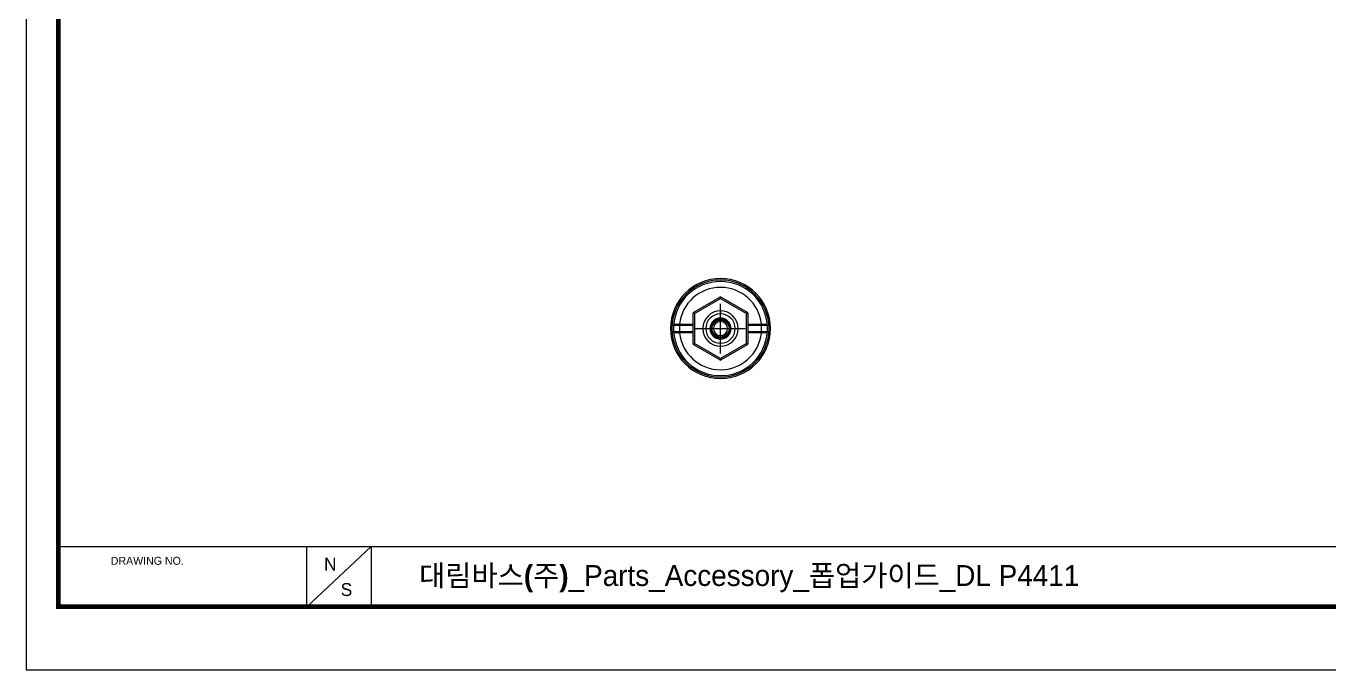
# Model space of a CAD drawing. Extents: x 0 to 684, y 0 to 501.
# Drawn here: x 0 to 443.2, y 0 to 218.8 of the extents above; entities that cross this region are included whole.
import ezdxf

# ---------------------------------------------------------------- set-up
doc = ezdxf.new("R2010")
doc.units = 0
doc.header["$LTSCALE"] = 10
doc.header["$MEASUREMENT"] = 0
doc.layers.get('0').update_dxf_attribs({"linetype": 'CONTINUOUS'})
doc.styles.add('Daelim Dimension', font='')
doc.styles.get('Daelim Dimension').set_extended_font_data('나눔고딕')

msp = doc.modelspace()

# ---------------------------------------------------------------- linework, layer by layer
for p, q in [((227.11, 121.55), (235.96, 126.66)), ((227.36, 121.12), (236.21, 126.23)), ((236.21, 126.23), (235.96, 126.66)), ((236.46, 126.66), (236.21, 126.23)), ((236.21, 126.23), (245.06, 121.12)), ((236.21, 107.57), (236.21, 124.46)), ((236.46, 126.66), (245.31, 121.55)), ((227.36, 121.12), (226.86, 121.12)), ((226.86, 117.01), (226.86, 121.12)), ((227.11, 121.55), (227.36, 121.12)), ((227.36, 121.12), (227.36, 110.9)), ((236.21, 122.01), (236.21, 121.01)), ((245.06, 121.12), (245.31, 121.55)), ((245.56, 121.12), (245.06, 121.12)), ((245.06, 110.9), (245.06, 121.12)), ((245.56, 121.12), (245.56, 117.01)), ((222.24, 117.51), (226.86, 117.51)), ((222.24, 117.51), (222.24, 117.01)), ((226.86, 117.01), (222.24, 117.01)), ((226.86, 115.01), (226.86, 117.01)), ((227.76, 116.01), (244.65, 116.01)), ((233.81, 116.01), (233.31, 116.01)), ((238.61, 116.01), (239.11, 116.01)), ((245.56, 117.51), (250.17, 117.51)), ((250.17, 117.01), (245.56, 117.01)), ((245.56, 117.01), (245.56, 115.01)), ((250.17, 117.01), (250.17, 117.51)), ((222.24, 115.01), (222.24, 114.51)), ((222.24, 115.01), (226.86, 115.01)), ((226.86, 114.51), (222.24, 114.51)), ((226.86, 110.9), (226.86, 115.01)), ((226.86, 110.9), (227.36, 110.9)), ((227.36, 110.9), (227.11, 110.47)), ((236.21, 105.79), (227.36, 110.9)), ((236.21, 110.01), (236.21, 111.01)), ((245.06, 110.9), (236.21, 105.79)), ((245.06, 110.9), (245.3, 110.9)), ((245.31, 110.47), (245.06, 110.9)), ((245.3, 110.9), (245.56, 110.9)), ((245.56, 115.01), (250.17, 115.01)), ((245.56, 115.01), (245.56, 110.9)), ((250.17, 114.51), (245.56, 114.51)), ((250.17, 114.51), (250.17, 115.01)), ((235.96, 105.36), (227.11, 110.47)), ((245.31, 110.47), (236.46, 105.36)), ((235.96, 105.36), (236.21, 105.79)), ((236.21, 105.79), (236.46, 105.36))]:
    msp.add_line(p, q)
at = {"color": 5}
msp.add_line((10.99, 41.97), (561.39, 41.97), dxfattribs=at)
at = {"color": 5, "ltscale": 40}
for p, q in [((95.36, 41.97), (95.36, 21.37)), ((95.36, 41.97), (95.36, 21.37)), ((117.4, 41.97), (95.36, 21.37)), ((117.4, 41.97), (95.36, 21.37)), ((117.4, 41.97), (117.4, 21.37)), ((117.4, 41.97), (117.4, 21.37))]:
    msp.add_line(p, q, dxfattribs=at)
at = {"ltscale": 0.5}
msp.add_lwpolyline([(0, 0), (683.55, 0), (683.55, 500.85), (0, 500.85)], close=True, dxfattribs=at)
at = {"color": 5, "linetype": 'ByBlock', "lineweight": 200, "const_width": 1.57}
msp.add_lwpolyline([(10.99, 21.45), (672.49, 21.45), (672.49, 489.22), (10.99, 489.22)], close=True, dxfattribs=at)
for radius in [3.45, 2.9, 2.9]:
    msp.add_circle((236.21, 116.01), radius)
for centre, radius, start, end in [((236.21, 116.01), 17, 90, 270), ((236.21, 116.01), 17, 270, 90), ((236.21, 116.01), 16.5, 0, 180), ((236.21, 116.01), 16, 3.6991, 176.301), ((236.21, 116.01), 14, 6.1507, 173.8493), ((236.21, 126.23), 0.5, 60, 120), ((227.36, 121.12), 0.5, 120, 180), ((236.21, 116.01), 6, 90, 270), ((236.21, 116.01), 5, 90, 270), ((236.21, 116.01), 6, 270, 90), ((236.21, 116.01), 5, 270, 90), ((245.06, 121.12), 0.5, 0, 60), ((236.21, 116.01), 16.5, 180, 0), ((236.21, 116.01), 16, 176.3012, 180), ((236.21, 116.01), 16, 180, 183.6991), ((220.74, 117.01), 0.5, 90.0042, 176.3081), ((236.21, 116.01), 14, 175.904, 180), ((236.21, 116.01), 14, 180, 184.0963), ((236.21, 116.01), 3.6, 90, 270), ((236.21, 116.01), 3.1, 90, 270), ((236.21, 116.01), 2.4, 0, 180), ((236.21, 116.01), 2.4, 180, 0), ((236.21, 116.01), 3.6, 270, 90), ((236.21, 116.01), 3.1, 270, 90), ((236.21, 116.01), 14, 0, 4.0963), ((236.21, 116.01), 14, 355.904, 0), ((251.68, 117.01), 0.5, 3.6989, 89.9964), ((236.21, 116.01), 16, 0, 3.6991), ((236.21, 116.01), 16, 356.3012, 0), ((236.21, 116.01), 16, 183.6991, 356.301), ((220.74, 115.01), 0.5, 183.6989, 269.9964), ((236.21, 116.01), 14, 186.1507, 353.8494), ((227.36, 110.9), 0.5, 180, 240), ((245.06, 110.9), 0.5, 300, 0), ((251.68, 115.01), 0.5, 270.0035, 356.3081), ((236.21, 105.79), 0.5, 240, 300)]:
    msp.add_arc(centre, radius, start, end)
for points, degree, knots in [([(222.26, 117.48), (222.05, 117.46), (221.63, 117.41), (221.01, 117.3), (220.52, 117.17), (220.34, 117.08), (220.28, 117.04)], 3, [0, 0, 0, 0, 0.236984, 0.482778, 0.73758, 1, 1, 1, 1]), ([(222.24, 117.01), (222.24, 117.01), (222.22, 117.01), (222.2, 117.01), (222.18, 117.01), (222.16, 117.01), (222.13, 117.01), (222.11, 117.01), (222.09, 117.01), (222.07, 117.02), (222.05, 117.02), (222.03, 117.02), (222.01, 117.02), (221.98, 117.02), (221.96, 117.02), (221.94, 117.02), (221.92, 117.02), (221.9, 117.02), (221.88, 117.02), (221.86, 117.02), (221.84, 117.02), (221.82, 117.02), (221.8, 117.02), (221.78, 117.02), (221.76, 117.02), (221.73, 117.02), (221.71, 117.02), (221.69, 117.02), (221.67, 117.02), (221.65, 117.02), (221.63, 117.02), (221.61, 117.02), (221.59, 117.02), (221.57, 117.02), (221.55, 117.02), (221.54, 117.02), (221.52, 117.03), (221.5, 117.03), (221.48, 117.03), (221.46, 117.03), (221.44, 117.03), (221.42, 117.03), (221.4, 117.03), (221.38, 117.03), (221.36, 117.03), (221.35, 117.03), (221.33, 117.03), (221.31, 117.03), (221.29, 117.03), (221.27, 117.03), (221.26, 117.03), (221.24, 117.03), (221.22, 117.03), (221.2, 117.03), (221.19, 117.03), (221.17, 117.03), (221.15, 117.03), (221.13, 117.03), (221.12, 117.03), (221.1, 117.03), (221.08, 117.03), (221.07, 117.03), (221.05, 117.03), (221.04, 117.03), (221.02, 117.03), (221, 117.03), (220.99, 117.03), (220.97, 117.03), (220.96, 117.03), (220.94, 117.04), (220.93, 117.04), (220.91, 117.04), (220.9, 117.04), (220.88, 117.04), (220.87, 117.04), (220.85, 117.04), (220.84, 117.04), (220.83, 117.04), (220.81, 117.04), (220.8, 117.04), (220.79, 117.04), (220.77, 117.04), (220.76, 117.04), (220.75, 117.04), (220.73, 117.04), (220.72, 117.04), (220.71, 117.04), (220.7, 117.04), (220.68, 117.04), (220.67, 117.04), (220.66, 117.04), (220.65, 117.04), (220.64, 117.04), (220.62, 117.04), (220.61, 117.04), (220.6, 117.04), (220.59, 117.04), (220.58, 117.04), (220.57, 117.04), (220.56, 117.04), (220.55, 117.04), (220.54, 117.04), (220.53, 117.04), (220.52, 117.04), (220.51, 117.04), (220.5, 117.04), (220.49, 117.04), (220.48, 117.04), (220.47, 117.04), (220.47, 117.04), (220.46, 117.04), (220.45, 117.04), (220.44, 117.04), (220.43, 117.04), (220.42, 117.04), (220.42, 117.04), (220.41, 117.04), (220.4, 117.04), (220.39, 117.04), (220.39, 117.04), (220.38, 117.04), (220.37, 117.04), (220.37, 117.04), (220.36, 117.04), (220.35, 117.04), (220.35, 117.04), (220.34, 117.04), (220.34, 117.04), (220.33, 117.04), (220.33, 117.04), (220.32, 117.04), (220.32, 117.04), (220.31, 117.04), (220.31, 117.04), (220.3, 117.04), (220.3, 117.04), (220.3, 117.04)], 3, [0, 0, 0, 0, 0.008202, 0.016394, 0.024576, 0.032746, 0.040907, 0.049057, 0.057196, 0.065326, 0.073444, 0.081552, 0.08965, 0.097737, 0.105814, 0.11388, 0.121936, 0.129982, 0.138016, 0.146041, 0.154055, 0.162059, 0.170052, 0.178034, 0.186006, 0.193968, 0.201919, 0.20986, 0.21779, 0.22571, 0.23362, 0.241518, 0.249407, 0.257285, 0.265152, 0.273009, 0.280856, 0.288692, 0.296518, 0.304333, 0.312138, 0.319932, 0.327716, 0.335489, 0.343252, 0.351004, 0.358746, 0.366478, 0.374199, 0.381909, 0.389609, 0.397299, 0.404978, 0.412647, 0.420305, 0.427953, 0.43559, 0.443217, 0.450833, 0.458439, 0.466035, 0.47362, 0.481194, 0.488758, 0.496312, 0.503855, 0.511388, 0.51891, 0.526422, 0.533923, 0.541414, 0.548895, 0.556365, 0.563824, 0.571273, 0.578712, 0.58614, 0.593557, 0.600965, 0.608361, 0.615748, 0.623124, 0.630489, 0.637844, 0.645188, 0.652522, 0.659846, 0.667159, 0.674462, 0.681754, 0.689036, 0.696307, 0.703568, 0.710819, 0.718059, 0.725288, 0.732507, 0.739716, 0.746914, 0.754102, 0.76128, 0.768447, 0.775603, 0.782749, 0.789885, 0.79701, 0.804125, 0.811229, 0.818323, 0.825406, 0.832479, 0.839542, 0.846594, 0.853636, 0.860667, 0.867688, 0.874699, 0.881699, 0.888688, 0.895667, 0.902636, 0.909595, 0.916542, 0.92348, 0.930407, 0.937324, 0.94423, 0.951126, 0.958011, 0.964886, 0.971751, 0.978605, 0.985449, 0.992282, 0.999105, 1, 1, 1, 1]), ([(220.74, 117.51), (220.74, 117.51), (220.97, 117.51), (221.19, 117.51), (221.4, 117.51), (221.67, 117.51), (221.94, 117.51), (222.24, 117.51)], 2, [0, 0, 0, 0.25, 0.5, 0.5, 0.75, 0.75, 1, 1, 1]), ([(252.13, 117.04), (252.08, 117.08), (251.9, 117.17), (251.41, 117.3), (250.79, 117.41), (250.37, 117.46), (250.15, 117.48)], 3, [0, 0, 0, 0, 0.261884, 0.516515, 0.762407, 1, 1, 1, 1]), ([(252.11, 117.04), (252.11, 117.04), (252.11, 117.04), (252.11, 117.04), (252.1, 117.04), (252.09, 117.04), (252.08, 117.04), (252.08, 117.04), (252.07, 117.04), (252.06, 117.04), (252.05, 117.04), (252.04, 117.04), (252.04, 117.04), (252.03, 117.04), (252.02, 117.04), (252.01, 117.04), (252, 117.04), (251.99, 117.04), (251.97, 117.04), (251.96, 117.04), (251.95, 117.04), (251.94, 117.04), (251.93, 117.04), (251.92, 117.04), (251.9, 117.04), (251.89, 117.04), (251.88, 117.04), (251.86, 117.04), (251.85, 117.04), (251.84, 117.04), (251.82, 117.04), (251.81, 117.04), (251.79, 117.04), (251.78, 117.04), (251.76, 117.04), (251.74, 117.04), (251.73, 117.04), (251.71, 117.04), (251.69, 117.04), (251.68, 117.04), (251.66, 117.04), (251.64, 117.04), (251.62, 117.04), (251.6, 117.04), (251.59, 117.04), (251.57, 117.04), (251.55, 117.04), (251.53, 117.04), (251.51, 117.04), (251.49, 117.04), (251.47, 117.04), (251.45, 117.03), (251.43, 117.03), (251.4, 117.03), (251.38, 117.03), (251.36, 117.03), (251.34, 117.03), (251.32, 117.03), (251.29, 117.03), (251.27, 117.03), (251.25, 117.03), (251.23, 117.03), (251.2, 117.03), (251.18, 117.03), (251.15, 117.03), (251.13, 117.03), (251.11, 117.03), (251.08, 117.03), (251.06, 117.03), (251.03, 117.03), (251.01, 117.03), (250.98, 117.03), (250.95, 117.03), (250.93, 117.03), (250.9, 117.03), (250.88, 117.02), (250.85, 117.02), (250.82, 117.02), (250.8, 117.02), (250.77, 117.02), (250.74, 117.02), (250.72, 117.02), (250.69, 117.02), (250.66, 117.02), (250.63, 117.02), (250.6, 117.02), (250.58, 117.02), (250.55, 117.02), (250.52, 117.02), (250.49, 117.02), (250.46, 117.02), (250.43, 117.02), (250.41, 117.02), (250.38, 117.02), (250.35, 117.02), (250.32, 117.01), (250.29, 117.01), (250.26, 117.01), (250.23, 117.01), (250.2, 117.01), (250.18, 117.01), (250.17, 117.01)], 3, [0, 0, 0, 0, 0.004236, 0.013464, 0.022712, 0.031979, 0.041265, 0.05057, 0.059894, 0.069238, 0.0786, 0.087982, 0.097383, 0.106803, 0.116242, 0.125701, 0.135179, 0.144676, 0.154192, 0.163727, 0.173282, 0.182856, 0.192449, 0.202061, 0.211692, 0.221343, 0.231013, 0.240702, 0.25041, 0.260137, 0.269884, 0.27965, 0.289435, 0.29924, 0.309063, 0.318906, 0.328768, 0.33865, 0.34855, 0.35847, 0.368409, 0.378367, 0.388345, 0.398342, 0.408358, 0.418393, 0.428448, 0.438522, 0.448615, 0.458727, 0.468859, 0.479009, 0.48918, 0.499369, 0.509578, 0.519805, 0.530053, 0.540319, 0.550605, 0.56091, 0.571234, 0.581577, 0.59194, 0.602322, 0.612723, 0.623144, 0.633584, 0.644043, 0.654521, 0.665019, 0.675535, 0.686072, 0.696627, 0.707202, 0.717796, 0.728409, 0.739041, 0.749693, 0.760364, 0.771054, 0.781764, 0.792493, 0.803241, 0.814008, 0.824795, 0.8356, 0.846426, 0.85727, 0.868134, 0.879017, 0.889919, 0.90084, 0.911781, 0.922741, 0.93372, 0.944719, 0.955736, 0.966773, 0.97783, 0.988905, 1, 1, 1, 1]), ([(220.28, 114.98), (220.34, 114.94), (220.52, 114.86), (221.01, 114.73), (221.63, 114.62), (222.05, 114.57), (222.26, 114.55)], 3, [0, 0, 0, 0, 0.261884, 0.516515, 0.762407, 1, 1, 1, 1]), ([(220.3, 114.98), (220.3, 114.98), (220.3, 114.98), (220.31, 114.98), (220.32, 114.98), (220.32, 114.98), (220.33, 114.98), (220.34, 114.98), (220.35, 114.98), (220.35, 114.98), (220.36, 114.98), (220.37, 114.98), (220.38, 114.98), (220.39, 114.98), (220.4, 114.98), (220.41, 114.98), (220.42, 114.98), (220.43, 114.98), (220.44, 114.98), (220.45, 114.98), (220.46, 114.98), (220.47, 114.98), (220.49, 114.98), (220.5, 114.98), (220.51, 114.98), (220.52, 114.98), (220.54, 114.98), (220.55, 114.98), (220.57, 114.98), (220.58, 114.98), (220.59, 114.98), (220.61, 114.98), (220.62, 114.98), (220.64, 114.98), (220.66, 114.98), (220.67, 114.98), (220.69, 114.99), (220.7, 114.99), (220.72, 114.99), (220.74, 114.99), (220.76, 114.99), (220.77, 114.99), (220.79, 114.99), (220.81, 114.99), (220.83, 114.99), (220.85, 114.99), (220.87, 114.99), (220.89, 114.99), (220.91, 114.99), (220.93, 114.99), (220.95, 114.99), (220.97, 114.99), (220.99, 114.99), (221.01, 114.99), (221.03, 114.99), (221.05, 114.99), (221.08, 114.99), (221.1, 114.99), (221.12, 114.99), (221.14, 114.99), (221.17, 114.99), (221.19, 114.99), (221.21, 114.99), (221.24, 114.99), (221.26, 114.99), (221.28, 115), (221.31, 115), (221.33, 115), (221.36, 115), (221.38, 115), (221.41, 115), (221.43, 115), (221.46, 115), (221.49, 115), (221.51, 115), (221.54, 115), (221.56, 115), (221.59, 115), (221.62, 115), (221.65, 115), (221.67, 115), (221.7, 115), (221.73, 115), (221.75, 115), (221.78, 115), (221.81, 115), (221.84, 115.01), (221.87, 115.01), (221.9, 115.01), (221.92, 115.01), (221.95, 115.01), (221.98, 115.01), (222.01, 115.01), (222.04, 115.01), (222.07, 115.01), (222.1, 115.01), (222.13, 115.01), (222.16, 115.01), (222.18, 115.01), (222.21, 115.01), (222.23, 115.01), (222.24, 115.01)], 3, [0, 0, 0, 0, 0.004236, 0.013464, 0.022712, 0.031979, 0.041265, 0.05057, 0.059894, 0.069238, 0.0786, 0.087982, 0.097383, 0.106803, 0.116242, 0.125701, 0.135179, 0.144676, 0.154192, 0.163727, 0.173282, 0.182856, 0.192449, 0.202061, 0.211692, 0.221343, 0.231013, 0.240702, 0.25041, 0.260137, 0.269884, 0.27965, 0.289435, 0.29924, 0.309063, 0.318906, 0.328768, 0.33865, 0.34855, 0.35847, 0.368409, 0.378367, 0.388345, 0.398342, 0.408358, 0.418393, 0.428448, 0.438522, 0.448615, 0.458727, 0.468859, 0.479009, 0.48918, 0.499369, 0.509578, 0.519805, 0.530053, 0.540319, 0.550605, 0.56091, 0.571234, 0.581577, 0.59194, 0.602322, 0.612723, 0.623144, 0.633584, 0.644043, 0.654521, 0.665019, 0.675535, 0.686072, 0.696627, 0.707202, 0.717796, 0.728409, 0.739041, 0.749693, 0.760364, 0.771054, 0.781764, 0.792493, 0.803241, 0.814008, 0.824795, 0.8356, 0.846426, 0.85727, 0.868134, 0.879017, 0.889919, 0.90084, 0.911781, 0.922741, 0.93372, 0.944719, 0.955736, 0.966773, 0.97783, 0.988905, 1, 1, 1, 1]), ([(250.16, 114.55), (250.37, 114.57), (250.79, 114.62), (251.41, 114.73), (251.9, 114.86), (252.08, 114.94), (252.13, 114.98)], 3, [0, 0, 0, 0, 0.236982, 0.482776, 0.737579, 1, 1, 1, 1]), ([(250.17, 115.01), (250.18, 115.01), (250.19, 115.01), (250.22, 115.01), (250.24, 115.01), (250.26, 115.01), (250.28, 115.01), (250.3, 115.01), (250.32, 115.01), (250.34, 115.01), (250.37, 115.01), (250.39, 115.01), (250.41, 115.01), (250.43, 115.01), (250.45, 115.01), (250.47, 115.01), (250.49, 115.01), (250.51, 115.01), (250.54, 115.01), (250.56, 115.01), (250.58, 115.01), (250.6, 115), (250.62, 115), (250.64, 115), (250.66, 115), (250.68, 115), (250.7, 115), (250.72, 115), (250.74, 115), (250.76, 115), (250.78, 115), (250.8, 115), (250.82, 115), (250.84, 115), (250.86, 115), (250.88, 115), (250.9, 115), (250.92, 115), (250.94, 115), (250.96, 115), (250.98, 115), (250.99, 115), (251.01, 115), (251.03, 115), (251.05, 115), (251.07, 115), (251.09, 115), (251.11, 115), (251.12, 115), (251.14, 115), (251.16, 114.99), (251.18, 114.99), (251.19, 114.99), (251.21, 114.99), (251.23, 114.99), (251.25, 114.99), (251.26, 114.99), (251.28, 114.99), (251.3, 114.99), (251.31, 114.99), (251.33, 114.99), (251.35, 114.99), (251.36, 114.99), (251.38, 114.99), (251.39, 114.99), (251.41, 114.99), (251.43, 114.99), (251.44, 114.99), (251.46, 114.99), (251.47, 114.99), (251.49, 114.99), (251.5, 114.99), (251.52, 114.99), (251.53, 114.99), (251.55, 114.99), (251.56, 114.99), (251.57, 114.99), (251.59, 114.99), (251.6, 114.99), (251.62, 114.99), (251.63, 114.99), (251.64, 114.99), (251.66, 114.99), (251.67, 114.99), (251.68, 114.99), (251.69, 114.99), (251.71, 114.99), (251.72, 114.99), (251.73, 114.99), (251.74, 114.99), (251.76, 114.98), (251.77, 114.98), (251.78, 114.98), (251.79, 114.98), (251.8, 114.98), (251.81, 114.98), (251.82, 114.98), (251.83, 114.98), (251.84, 114.98), (251.86, 114.98), (251.87, 114.98), (251.88, 114.98), (251.89, 114.98), (251.9, 114.98), (251.9, 114.98), (251.91, 114.98), (251.92, 114.98), (251.93, 114.98), (251.94, 114.98), (251.95, 114.98), (251.96, 114.98), (251.97, 114.98), (251.98, 114.98), (251.98, 114.98), (251.99, 114.98), (252, 114.98), (252.01, 114.98), (252.01, 114.98), (252.02, 114.98), (252.03, 114.98), (252.03, 114.98), (252.04, 114.98), (252.05, 114.98), (252.05, 114.98), (252.06, 114.98), (252.07, 114.98), (252.07, 114.98), (252.08, 114.98), (252.08, 114.98), (252.09, 114.98), (252.09, 114.98), (252.1, 114.98), (252.1, 114.98), (252.11, 114.98), (252.11, 114.98), (252.11, 114.98), (252.11, 114.98)], 3, [0, 0, 0, 0, 0.008202, 0.016394, 0.024575, 0.032746, 0.040906, 0.049056, 0.057195, 0.065324, 0.073443, 0.081551, 0.089648, 0.097735, 0.105812, 0.113878, 0.121934, 0.129979, 0.138014, 0.146038, 0.154052, 0.162056, 0.170048, 0.178031, 0.186003, 0.193964, 0.201916, 0.209856, 0.217786, 0.225706, 0.233615, 0.241514, 0.249402, 0.25728, 0.265147, 0.273004, 0.280851, 0.288687, 0.296512, 0.304327, 0.312132, 0.319926, 0.32771, 0.335483, 0.343246, 0.350998, 0.35874, 0.366471, 0.374192, 0.381902, 0.389602, 0.397292, 0.404971, 0.412639, 0.420297, 0.427945, 0.435582, 0.443209, 0.450825, 0.458431, 0.466026, 0.473611, 0.481185, 0.488749, 0.496303, 0.503846, 0.511378, 0.518901, 0.526412, 0.533913, 0.541404, 0.548884, 0.556354, 0.563814, 0.571262, 0.578701, 0.586129, 0.593546, 0.600954, 0.60835, 0.615736, 0.623112, 0.630477, 0.637832, 0.645176, 0.65251, 0.659834, 0.667147, 0.674449, 0.681742, 0.689023, 0.696294, 0.703555, 0.710806, 0.718045, 0.725275, 0.732494, 0.739702, 0.746901, 0.754088, 0.761266, 0.768432, 0.775589, 0.782735, 0.78987, 0.796995, 0.80411, 0.811214, 0.818308, 0.825391, 0.832464, 0.839526, 0.846578, 0.85362, 0.860651, 0.867672, 0.874682, 0.881682, 0.888672, 0.895651, 0.902619, 0.909578, 0.916525, 0.923463, 0.93039, 0.937306, 0.944213, 0.951108, 0.957994, 0.964869, 0.971733, 0.978587, 0.985431, 0.992264, 0.999087, 1, 1, 1, 1]), ([(251.68, 114.51), (251.67, 114.51), (251.44, 114.51), (251.23, 114.51), (251.02, 114.51), (250.74, 114.51), (250.47, 114.51), (250.17, 114.51)], 2, [0, 0, 0, 0.25, 0.5, 0.5, 0.75, 0.75, 1, 1, 1])]:
    msp.add_open_spline(points, degree=degree, knots=knots)
for points in [[(250.17, 117.51), (250.47, 117.51), (251.02, 117.51), (251.45, 117.51), (251.67, 117.51), (251.68, 117.51)], [(222.24, 114.51), (221.94, 114.51), (221.39, 114.51), (220.97, 114.51), (220.74, 114.51), (220.74, 114.51)]]:
    msp.add_open_spline(points, degree=2)

# ---------------------------------------------------------------- texts
at = {"color": 5, "ltscale": 40, "style": 'Daelim Dimension'}
msp.add_text('DRAWING NO.', height=2.6975, dxfattribs=at).set_placement((28.81, 35.73))
at = {"char_height": 4.41, "width": 6.1607, "attachment_point": 1, "style": 'Daelim Dimension'}
for s, insert in [('N', (101.36, 38.1)), ('S', (107.03, 29.52))]:
    msp.add_mtext(s, dxfattribs=dict(at, insert=insert))
at = {"color": 2, "insert": (133.71, 35.62), "char_height": 7.0945, "width": 350.4176, "attachment_point": 1, "style": 'Daelim Dimension'}
msp.add_mtext('{\\fPretendard Variable SemiBold|b0|i0|c129|p2;대림바스(주)}_Parts_Accessory_폽업가이드_DL P4411', dxfattribs=at)

doc.saveas('drawing.dxf')
